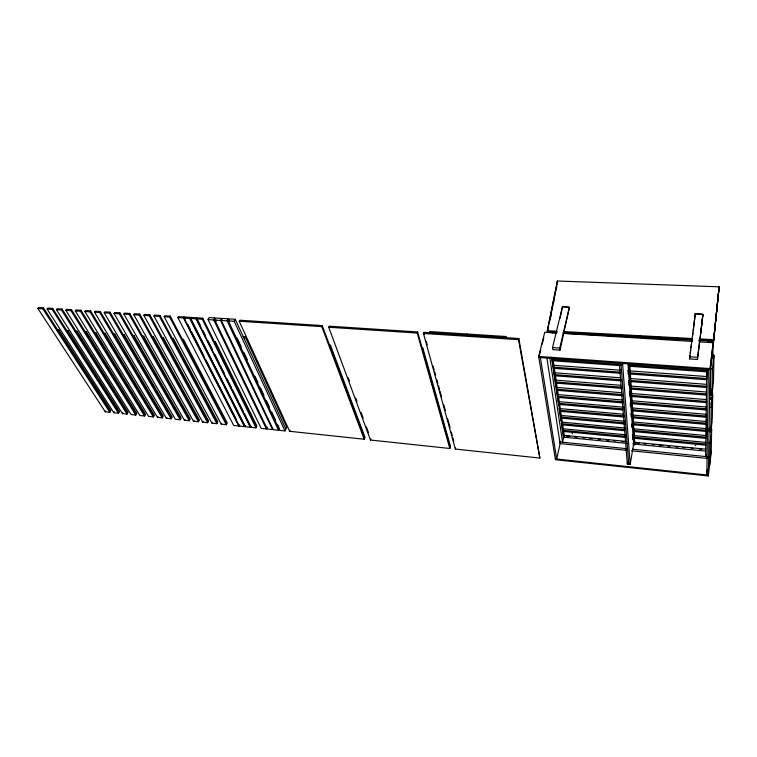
<?xml version="1.0" encoding="UTF-8"?>
<svg xmlns="http://www.w3.org/2000/svg" width="757" height="757" viewBox="0 0 757 757"><rect width="100%" height="100%" fill="white"/><g stroke="black" fill="none" stroke-linecap="round" stroke-linejoin="round"><path stroke-width="1.14" d="M697.415 359.461L702.912 314.382L695.314 313.455L689.523 358.922L697.415 359.461L700.802 332.91L702.912 314.382L695.257 313.918M706.773 368.47L705.628 456.547L705.874 454.399M706.442 435.871L706.669 419.397M707.246 377.043L707.36 368.706M708.353 369.53L706.811 474.98L707.435 469.331M556.527 332.985L544.756 332.257L538.672 356.433L555.458 459.717L708.325 475.983L710.094 368.583L713.113 342.732L698.985 341.852M709.252 428.15L709.195 431.632L710.785 431.774L712.28 418.337L712.763 393.858L711.239 407.408L710.785 431.774M710.7 368.829L710.255 395.268L711.911 395.4L713.444 381.783L713.983 355.232L712.299 355.118L710.7 368.829L712.413 368.943L711.911 395.4M711.637 429.484L710.151 442.854L709.754 465.375L711.192 452.128L711.637 429.484L710.075 429.342M712.233 358.581L712.299 355.118M711.211 442.069L711.618 421.015M711.949 403.462L712.242 388.256M712.876 355.506L713.113 342.732M713.586 341.483L719.027 287.755L713.567 340.574L707.965 340.281L707.994 341.18L713.586 341.483L719.141 286.818L557.407 281.017L547.273 330.705L547.557 332.399L556.215 332.853M708.325 475.983L711.041 451.106M700.868 332.399L702.912 314.382M712.413 368.943L713.983 355.232M709.735 406.149L710.113 402.762M710.501 399.374L710.757 397.113M713.094 343.81L710.075 369.653L538.833 357.465L540.772 349.772M693.261 330.8L695.314 313.455M689.523 358.922L689.968 355.544M690.27 353.292L690.725 349.923M691.027 347.671L691.472 344.293M691.775 342.05L692.229 338.672M692.532 336.42L692.977 333.042M634.792 444.255L629.786 363.871M619.444 364.467L627.307 464.107L630.202 464.42L633.6 444.028L627.969 363.445M627.307 464.107L627.685 461.846M630.202 464.42L622.67 364.694L623.087 362.48M560.171 318.3L562.517 306.443L569.396 307.304L560.038 350.103L552.847 349.611L552.544 347.548L562.517 306.443M550.576 317.391L551.503 312.773M553.358 303.538L553.831 301.229M556.386 288.54L556.849 286.231M548.428 326.948L547.491 331.566L556.906 332.077M549.601 321.176L552.894 305.005M553.367 302.696L555.95 289.997M557.133 284.216L557.407 281.017M563.624 438.237L564.258 435.351L552.733 357.541M560.625 441.227L556.698 459.045L540.366 357.569M695.825 445.353L695.295 445.618M539.873 458.061L518.829 338.521L423.825 332.342L423.437 333.449L455.364 449.062L539.873 458.061L518.517 339.666L518.829 338.521M560.038 350.103L559.754 348.04L569.396 307.304L562.432 306.878M542.154 344.274L543.81 337.679M506.054 337.688L506.376 336.543L467.873 334.064L467.523 335.181M455.364 449.062L455.686 448.002M450.141 447.415L417.627 331.945L329.181 326.191L328.737 327.261L370.495 440.035L449.828 448.475L450.462 446.356L422.813 347.917L422.434 349.015M466.851 335.143L467.201 334.017L429.758 331.594L429.38 332.702M449.828 448.475L417.23 333.042L417.627 331.945M370.495 440.035L370.864 439.013M364.59 438.208L322.208 325.567L239.732 320.211L239.221 321.233L289.647 431.301L364.221 439.23L364.969 437.186L330.336 344.937L329.901 345.996M289.647 431.301L290.063 430.317M285.824 428.964L235.238 319.274L229.447 318.896L228.415 320.93L279.73 430.373L284.992 430.932L286.666 426.995L245.277 336.874L242.997 336.714M229.106 320.94L228.112 318.811L222.359 318.442L221.318 320.466L273.286 429.692L278.519 430.25L279.361 428.282M364.221 439.23L321.753 326.627L322.208 325.567M216.332 321.129L214.799 317.949L209.112 317.58L208.052 319.596L261.231 428.405L266.407 428.954L267.268 427.005M256.415 426.872L202.81 318.214L197.17 317.845L196.631 318.848L250.841 427.298L255.98 427.847L256.85 425.898L215.31 341.511L214.799 342.505M200.245 325.179L196.565 317.808L190.953 317.438L190.414 318.442L245.173 426.702L250.293 427.241L250.728 426.276M250.841 427.298L251.277 426.333M245.173 426.702L245.618 425.727M244.445 426.617L244.89 425.652L190.149 317.391L184.566 317.022L184.027 318.025L239.354 426.077L244.445 426.617L189.61 318.385L190.149 317.391M239.354 426.077L239.799 425.112M185.039 319.085L183.97 316.984L178.406 316.625L177.867 317.618L233.733 425.481L238.805 426.021L239.25 425.055M226.712 423.721L170.221 316.085L164.723 315.735L164.165 316.719L221.233 424.147L226.258 424.686L227.157 422.766L183.364 339.145L182.834 340.13M221.233 424.147L221.687 423.191M217.363 422.737L159.982 315.423L154.532 315.073L153.964 316.057L211.922 423.163L216.909 423.693L217.817 421.781L173.325 338.398L171.186 338.247M211.922 423.163L212.386 422.207M208.09 421.753L149.829 314.761L144.417 314.41L143.858 315.395L202.677 422.179L207.626 422.699L208.554 420.797L163.37 337.669L161.25 337.508M202.677 422.179L203.141 421.223M244.284 338.899L245.277 336.874M198.883 420.778L139.761 314.108L134.396 313.758L133.828 314.732L193.499 421.204L198.41 421.725L199.346 419.832L153.491 336.931L151.391 336.78M193.499 421.204L193.972 420.258M189.742 419.804L129.769 313.455L124.451 313.114L123.874 314.079L184.396 420.23L189.269 420.75L190.206 418.867L143.698 336.212L141.606 336.051M184.396 420.23L184.869 419.293M284.992 430.932L234.206 321.309L235.238 319.274M180.668 418.848L119.871 312.811L114.591 312.471L114.004 313.436L175.35 419.264L180.185 419.785L181.141 417.902L133.98 335.493L131.907 335.342M278.519 430.25L227.081 320.845L228.112 318.811M171.65 417.892L110.039 312.177L104.807 311.837L104.22 312.792L166.37 418.309L171.177 418.82L172.132 416.956L124.337 334.774L122.274 334.622M220.495 320.41L221.546 318.385L215.821 318.016L214.77 320.031L267.335 429.058L272.539 429.607L220.495 320.41L214.77 320.031M166.37 418.309L166.852 417.381M266.407 428.954L213.748 319.965L214.799 317.949M162.708 416.937L100.293 311.543L95.098 311.203L94.511 312.158L157.456 417.362L162.225 417.873L163.19 416.009L114.771 334.074L112.727 333.922M157.456 417.362L157.939 416.435M153.832 416L90.622 310.909L85.475 310.578L84.879 311.524L148.599 416.426L153.34 416.927L154.314 415.073L105.27 333.364L103.245 333.222M255.98 427.847L202.28 319.217L202.81 318.214M250.293 427.241L196.035 318.811L196.565 317.808M145.013 415.063L81.037 310.285L75.927 309.954L75.322 310.9L139.818 415.489L144.521 415.99L145.505 414.145L95.855 332.673L93.849 332.522M136.26 414.136L71.518 309.67L66.446 309.339L65.84 310.285L131.093 414.562L135.758 415.054L136.752 413.218L86.506 331.982L84.519 331.831M238.805 426.021L183.421 317.978L183.97 316.984M172.795 339.382L173.325 338.398M127.564 413.218L62.083 309.055L57.049 308.724L56.434 309.66L122.426 413.634L127.062 414.126L128.065 412.3L77.233 331.292L75.255 331.15M122.426 413.634L122.927 412.726M162.831 338.644L163.37 337.669M226.258 424.686L169.663 317.079L170.221 316.085M118.934 412.3L52.716 308.44L47.729 308.118L47.104 309.055L113.824 412.726L118.433 413.208L119.436 411.392L68.035 330.61L66.077 330.468M113.824 412.726L114.335 411.808M152.952 337.906L153.491 336.931M110.361 411.392L43.423 307.834L38.475 307.512L37.85 308.449L105.28 411.808L109.85 412.3L110.872 410.483L58.904 329.938L56.955 329.797M105.28 411.808L105.791 410.909M216.909 423.693L159.424 316.407L159.982 315.423M143.149 337.177L143.698 336.212M207.626 422.699L149.261 315.745L149.829 314.761M133.421 336.449L133.98 335.493M198.41 421.725L139.193 315.082L139.761 314.108M123.77 335.739L124.337 334.774M189.269 420.75L129.201 314.429L129.769 313.455M114.203 335.02L114.771 334.074M180.185 419.785L119.284 313.777L119.871 312.811M104.703 334.32L105.27 333.364M171.177 418.82L109.453 313.133L110.039 312.177M95.278 333.619L95.855 332.673M85.929 332.919L86.506 331.982M94.511 312.158L99.706 312.499L100.293 311.543M76.656 332.228L77.233 331.292M84.879 311.524L90.036 311.865L90.622 310.909M67.449 331.547L68.035 330.61M75.322 310.9L80.431 311.241L81.037 310.285M65.84 310.285L70.912 310.616L71.518 309.67M58.308 330.866L58.904 329.938M56.434 309.66L61.468 309.992L62.083 309.055M47.104 309.055L52.101 309.376L52.716 308.44M37.85 308.449L42.808 308.771L43.423 307.834M547.273 330.705L556.707 331.216M563.785 331.594L692.324 338.53M699.392 338.909L713.548 339.675M557.19 332.058L547.349 331.538L557.351 281.869L557.54 282.768M563.085 332.37L679.72 338.53M684.432 338.776L692.683 339.212M699.752 339.581L707.994 340.016L708.022 340.924L698.607 340.423M563.274 333.231L692.721 340.111M563.974 332.465L692.362 339.429M699.43 339.808L713.567 340.574L719.141 286.818M563.596 333.43L691.926 341.407M239.221 321.233L321.753 326.627M328.737 327.261L417.23 333.042M423.437 333.449L518.517 339.666M104.22 312.792L109.453 313.133M114.004 313.436L119.284 313.777M123.874 314.079L129.201 314.429M133.828 314.732L139.193 315.082M143.858 315.395L149.261 315.745M153.964 316.057L159.424 316.407M164.165 316.719L169.663 317.079M177.867 317.618L183.421 317.978M184.027 318.025L189.61 318.385M190.414 318.442L196.035 318.811M196.631 318.848L202.28 319.217M208.052 319.596L213.748 319.965M221.318 320.466L227.081 320.845M228.415 320.93L234.206 321.309M552.544 347.548L559.754 348.04M689.504 356.784L697.424 357.313M538.672 356.433L710.094 368.583M552.014 359.575L622.67 364.694M629.54 365.12L707.066 370.675M552.922 360.758L619.936 365.584M629.341 366.256L706.924 371.848M553.604 365.281L620.797 370.22M630.221 370.911L706.849 376.551M554.313 367.23L620.059 372.113M630.628 372.898L706.943 378.557M554.058 368.337L619.851 373.239M630.43 374.034L706.801 379.73M554.72 372.785L620.712 377.809M630.136 378.528L706.726 384.357M554.256 374.601L621.147 379.74M630.534 380.459L706.82 386.316M555.165 375.794L620.939 380.866M630.335 381.594L706.678 387.48M555.827 380.165L620.617 385.266M631.215 386.098L706.603 392.031M556.518 382.03L622.226 387.243M630.439 387.896L706.697 393.943M556.263 383.127L622.017 388.369M631.414 389.117L706.565 395.107M556.915 387.442L621.686 392.703M631.111 393.46L706.489 399.582M556.423 389.164L622.122 394.539M631.508 395.305L706.584 401.447M557.351 390.357L623.087 395.76M631.31 396.431L706.442 402.61M557.985 394.596L622.756 400.018M632.18 400.803L706.366 407.011M709.602 407.275L711.239 407.408M558.657 396.375L623.181 401.806M631.385 402.506L706.461 408.827M558.411 397.472L622.983 402.932M631.196 403.632L706.328 409.991M559.035 401.645L623.815 407.228M632.057 407.938L706.253 414.316M558.534 403.282L623.058 408.875M632.445 409.688L706.347 416.095M559.461 404.475L622.86 409.991M632.246 410.814L706.215 417.249M560.076 408.591L623.683 414.221M631.934 414.95L706.139 421.507M559.565 410.18L624.099 415.924M633.486 416.766L706.234 423.239M560.492 411.373L623.9 417.041M633.297 417.883L706.101 424.393M561.088 415.432L624.213 421.157M633.571 422.009L707.218 428.699M561.751 417.088L623.957 422.766M633.344 423.627L706.12 430.269M561.505 418.167L624.941 423.986M633.164 424.743L707.17 431.537M562.101 422.16L625.244 428.046M633.429 428.803L707.104 435.663M561.571 423.674L624.989 429.607M634.375 430.487L706.016 437.196M562.508 424.866L624.79 430.724M634.196 431.604L705.884 438.35M563.085 428.803L625.102 434.717M634.461 435.606L705.827 442.41M708.59 442.703L710.151 442.854M562.555 430.269L626.001 436.354M634.234 437.139L705.903 444.018M563.492 431.462L625.812 437.461M635.218 438.369L705.77 445.163M564.069 435.332L626.115 441.397M634.309 442.192L705.723 449.166M566.368 436.108L569.898 436.448M574.61 436.912L576.957 437.139M582.843 437.716L585.189 437.943M589.902 438.407L592.248 438.634M598.134 439.211L600.481 439.438M606.366 440.016L608.723 440.243M613.425 440.706L615.772 440.934M621.658 441.511L624.014 441.738M634.593 442.779L639.305 443.233M644.008 443.697L646.355 443.924M652.241 444.501L654.597 444.738M659.3 445.192L662.829 445.542M667.532 445.996L669.888 446.233M675.764 446.8L678.121 447.037M682.823 447.491L685.18 447.728M691.056 448.295L693.412 448.532M699.288 449.109L701.644 449.336M563.312 437.12L626.862 443.365M632.748 443.943L705.713 451.115M559.849 441.965L626.635 448.646M632.492 449.232L707.644 456.755M626.758 450.32L560.095 443.611L546.819 357.522M631.433 450.793L707.454 458.439M555.326 458.903L708.334 475.141M572.585 433.733L572.055 433.382M42.808 308.771L109.85 412.3M52.101 309.376L118.433 413.208M61.468 309.992L127.062 414.126M70.912 310.616L135.758 415.054M80.431 311.241L144.521 415.99M90.036 311.865L153.34 416.927M99.706 312.499L162.225 417.873M187.727 324.327L190.414 329.579M191.483 331.67L203.974 356.093M205.97 360.001L222.151 391.624M222.615 392.533L236.581 419.832M202.876 330.44L205.507 335.711M208.137 340.972L212.357 349.422M214.969 354.664L219.18 363.086M220.23 365.196L224.441 373.636M227.062 378.888L231.273 387.319M232.323 389.41L238.105 401.002M239.155 403.103L243.366 411.534M244.416 413.634L250.198 425.216M237.064 337.944L241.284 346.952M243.792 352.308L247.302 359.793M254.977 376.201L257.967 382.578M260.455 387.896L263.938 395.334M266.341 400.453L269.341 406.878M271.848 412.224L275.378 419.775M277.857 425.065L278.86 427.213M348.248 377.781L349.441 381.008M355.743 398.087L356.973 401.399M361.061 412.461L363.152 418.129M366.369 426.844L368.47 432.531M423.825 332.342L424.45 334.613M426.323 341.416L427.26 344.813M433.155 366.218L434.13 369.766M434.717 371.895L435.654 375.302M436.912 379.844L437.877 383.373M438.473 385.531L439.438 389.041M440.035 391.208L441.624 396.98M443.791 404.834L445.371 410.578M447.548 418.47L450.055 427.591M451.304 432.096L452.241 435.53M452.866 437.773L453.803 441.199M552.478 331.803L552.686 332.673M552.345 331.803L552.553 332.664M467.201 334.017L467.694 336.127M549.809 357.73L562.583 442.239L563.691 437.158L551.768 357.153M551.673 358.175L558.78 405.743M559.12 408.07L561.032 420.835M561.372 423.154L563.454 437.082M621.052 364.581L628.755 464.268M627.932 370.305L628.178 373.816M628.67 380.828L629.001 385.502M629.408 391.341L629.739 396.015M630.231 403.027L630.486 406.537M630.978 413.549L631.224 417.05M631.716 424.062L631.963 427.573M632.455 434.584L632.786 439.259M629.001 363.407L634.631 445.239"/></g></svg>
